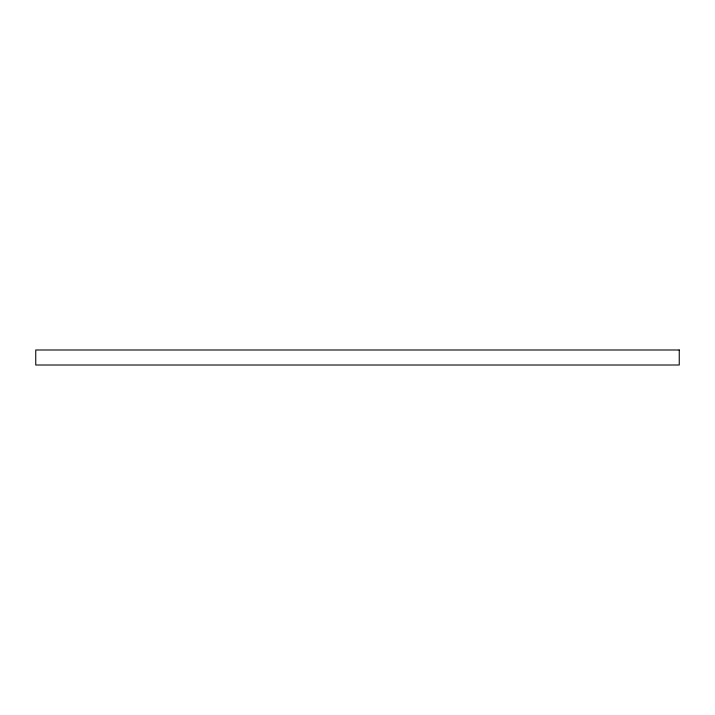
<?xml version="1.0" encoding="UTF-8"?>
<svg xmlns="http://www.w3.org/2000/svg" width="715" height="715" viewBox="0 0 715 715"><rect width="100%" height="100%" fill="white"/><g stroke="black" fill="none" stroke-linecap="round" stroke-linejoin="round"><path stroke-width="1.07" d="M679.25 349.993L35.75 349.993L35.75 365.007L679.25 365.007L679.25 349.993"/></g></svg>
